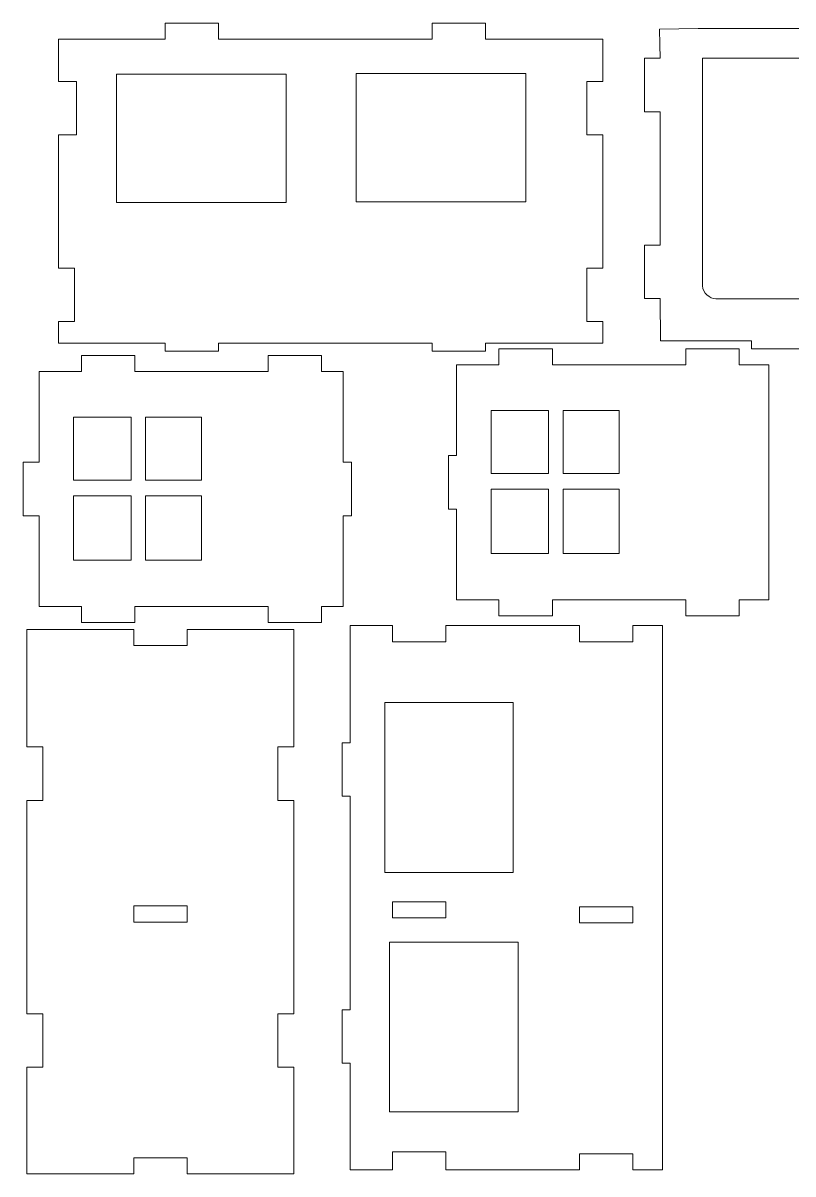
# Model space of a CAD drawing. Header units: centimetres. Extents: x -20.5 to 18.8, y -14.6 to 14.7.
# Drawn here: x -20.51 to -0.87, y -14.64 to 14.74 of the extents above; entities that cross this region are included whole.
import ezdxf

# ---------------------------------------------------------------- set-up
doc = ezdxf.new("R2010")
doc.units = ezdxf.units.CM
doc.header["$MEASUREMENT"] = 0
doc.layers.add('Layer 1', color=7, linetype='Continuous')

msp = doc.modelspace()

# ---------------------------------------------------------------- linework, layer by layer
at = {"layer": 'Layer 1', "color": 22, "lineweight": 5}
for points, knots in [([(-15.52393, 6.56472), (-15.52393, 6.56472), (-10.07463, 6.56472), (-10.07463, 6.56472), (-10.07463, 6.56472), (-10.07463, 6.56472), (-10.07463, 6.36037), (-10.07463, 6.36037), (-10.07463, 6.36037), (-10.07463, 6.36037), (-8.71231, 6.36037), (-8.71231, 6.36037), (-8.71231, 6.36037), (-8.71231, 6.36037), (-8.71231, 6.56472), (-8.71231, 6.56472), (-8.71231, 6.56472), (-8.71231, 6.56472), (-5.71484, 6.56472), (-5.71484, 6.56472), (-5.71484, 6.56472), (-5.71484, 6.56472), (-5.71492, 7.11919), (-5.71492, 7.11919), (-5.71492, 7.11919), (-5.71492, 7.11919), (-6.12911, 7.11919), (-6.12911, 7.11919), (-6.12911, 7.11919), (-6.12911, 7.11919), (-6.12911, 8.48151), (-6.12911, 8.48151), (-6.12911, 8.48151), (-6.12911, 8.48151), (-5.71492, 8.48151), (-5.71492, 8.48151), (-5.71492, 8.48151), (-5.71492, 8.48151), (-5.71492, 11.88732), (-5.71492, 11.88732), (-5.71492, 11.88732), (-5.71492, 11.88732), (-6.12911, 11.88732), (-6.12911, 11.88732), (-6.12911, 11.88732), (-6.12911, 11.88732), (-6.12911, 13.24965), (-6.12911, 13.24965), (-6.12911, 13.24965), (-6.12911, 13.24965), (-5.71492, 13.24965), (-5.71492, 13.24965), (-5.71492, 13.24965), (-5.71492, 13.24965), (-5.71484, 14.32997), (-5.71484, 14.32997), (-5.71484, 14.32997), (-5.71484, 14.32997), (-8.71231, 14.32997), (-8.71231, 14.32997), (-8.71231, 14.32997), (-8.71231, 14.32997), (-8.71231, 14.73867), (-8.71231, 14.73867), (-8.71231, 14.73867), (-8.71231, 14.73867), (-10.07463, 14.73867), (-10.07463, 14.73867), (-10.07463, 14.73867), (-10.07463, 14.73867), (-10.07463, 14.32997), (-10.07463, 14.32997), (-10.07463, 14.32997), (-10.07463, 14.32997), (-15.52393, 14.32997), (-15.52393, 14.32997), (-15.52393, 14.32997), (-15.52393, 14.32997), (-15.52393, 14.73867), (-15.52393, 14.73867), (-15.52393, 14.73867), (-15.52393, 14.73867), (-16.88625, 14.73867), (-16.88625, 14.73867), (-16.88625, 14.73867), (-16.88625, 14.73867), (-16.88625, 14.32997), (-16.88625, 14.32997), (-16.88625, 14.32997), (-16.88625, 14.32997), (-19.6109, 14.32997), (-19.6109, 14.32997), (-19.6109, 14.32997), (-19.6109, 14.32997), (-19.6089, 13.24965), (-19.6089, 13.24965), (-19.6089, 13.24965), (-19.6089, 13.24965), (-19.14575, 13.24965), (-19.14575, 13.24965), (-19.14575, 13.24965), (-19.14575, 13.24965), (-19.14575, 11.88732), (-19.14575, 11.88732), (-19.14575, 11.88732), (-19.14575, 11.88732), (-19.6089, 11.88732), (-19.6089, 11.88732), (-19.6089, 11.88732), (-19.6089, 11.88732), (-19.6089, 8.48151), (-19.6089, 8.48151), (-19.6089, 8.48151), (-19.6089, 8.48151), (-19.20113, 8.48151), (-19.20113, 8.48151), (-19.20113, 8.48151), (-19.20113, 8.48151), (-19.2011, 7.11919), (-19.2011, 7.11919), (-19.2011, 7.11919), (-19.2011, 7.11919), (-19.6089, 7.11919), (-19.6089, 7.11919), (-19.6089, 7.11919), (-19.6089, 7.11919), (-19.6109, 7.04077), (-19.6109, 7.04077), (-19.6109, 7.04077), (-19.6109, 7.04077), (-19.6109, 6.56472), (-19.6109, 6.56472), (-19.6109, 6.56472), (-19.6109, 6.56472), (-16.88625, 6.56472), (-16.88625, 6.56472), (-16.88625, 6.56472), (-16.88625, 6.56472), (-16.88625, 6.36037), (-16.88625, 6.36037), (-16.88625, 6.36037), (-16.88625, 6.36037), (-15.52393, 6.36037), (-15.52393, 6.36037), (-15.52393, 6.36037), (-15.52393, 6.36037), (-15.52393, 6.56472), (-15.52393, 6.56472)], [0, 0, 0, 0, 0.02702703, 0.02702703, 0.02702703, 0.02702703, 0.05405405, 0.05405405, 0.05405405, 0.05405405, 0.08108108, 0.08108108, 0.08108108, 0.08108108, 0.10810811, 0.10810811, 0.10810811, 0.10810811, 0.13513514, 0.13513514, 0.13513514, 0.13513514, 0.16216216, 0.16216216, 0.16216216, 0.16216216, 0.18918919, 0.18918919, 0.18918919, 0.18918919, 0.21621622, 0.21621622, 0.21621622, 0.21621622, 0.24324324, 0.24324324, 0.24324324, 0.24324324, 0.27027027, 0.27027027, 0.27027027, 0.27027027, 0.2972973, 0.2972973, 0.2972973, 0.2972973, 0.32432432, 0.32432432, 0.32432432, 0.32432432, 0.35135135, 0.35135135, 0.35135135, 0.35135135, 0.37837838, 0.37837838, 0.37837838, 0.37837838, 0.40540541, 0.40540541, 0.40540541, 0.40540541, 0.43243243, 0.43243243, 0.43243243, 0.43243243, 0.45945946, 0.45945946, 0.45945946, 0.45945946, 0.48648649, 0.48648649, 0.48648649, 0.48648649, 0.51351351, 0.51351351, 0.51351351, 0.51351351, 0.54054054, 0.54054054, 0.54054054, 0.54054054, 0.56756757, 0.56756757, 0.56756757, 0.56756757, 0.59459459, 0.59459459, 0.59459459, 0.59459459, 0.62162162, 0.62162162, 0.62162162, 0.62162162, 0.64864865, 0.64864865, 0.64864865, 0.64864865, 0.67567568, 0.67567568, 0.67567568, 0.67567568, 0.7027027, 0.7027027, 0.7027027, 0.7027027, 0.72972973, 0.72972973, 0.72972973, 0.72972973, 0.75675676, 0.75675676, 0.75675676, 0.75675676, 0.78378378, 0.78378378, 0.78378378, 0.78378378, 0.81081081, 0.81081081, 0.81081081, 0.81081081, 0.83783784, 0.83783784, 0.83783784, 0.83783784, 0.86486486, 0.86486486, 0.86486486, 0.86486486, 0.89189189, 0.89189189, 0.89189189, 0.89189189, 0.91891892, 0.91891892, 0.91891892, 0.91891892, 0.94594595, 0.94594595, 0.94594595, 0.94594595, 0.97297297, 0.97297297, 0.97297297, 0.97297297, 1, 1, 1, 1]), ([(-4.24359, 6.62667), (-4.24359, 6.62667), (-1.92764, 6.62667), (-1.92764, 6.62667), (-1.92764, 6.62667), (-1.92764, 6.62667), (-1.92764, 6.42232), (-1.92764, 6.42232), (-1.92764, 6.42232), (-1.92764, 6.42232), (-0.56532, 6.42232), (-0.56532, 6.42232), (-0.56532, 6.42232), (-0.56532, 6.42232), (-0.56532, 6.62667), (-0.56532, 6.62667), (-0.56532, 6.62667), (-0.56532, 6.62667), (1.75064, 6.62667), (1.75064, 6.62667), (1.75064, 6.62667), (1.75064, 6.62667), (1.76106, 7.70699), (1.76106, 7.70699), (1.76106, 7.70699), (1.76106, 7.70699), (2.17188, 7.70699), (2.17188, 7.70699), (2.17188, 7.70699), (2.17188, 7.70699), (2.17188, 9.06931), (2.17188, 9.06931), (2.17188, 9.06931), (2.17188, 9.06931), (1.76106, 9.06931), (1.76106, 9.06931), (1.76106, 9.06931), (1.76106, 9.06931), (1.76106, 12.47512), (1.76106, 12.47512), (1.76106, 12.47512), (1.76106, 12.47512), (2.15771, 12.47512), (2.15771, 12.47512), (2.15771, 12.47512), (2.15771, 12.47512), (2.15771, 13.83745), (2.15771, 13.83745), (2.15771, 13.83745), (2.15771, 13.83745), (1.76106, 13.83745), (1.76106, 13.83745), (1.76106, 13.83745), (1.76106, 13.83745), (1.76106, 14.18934), (1.76106, 14.18934), (1.76106, 14.18934), (1.76106, 14.18934), (1.75249, 14.57816), (1.75249, 14.57816), (1.75249, 14.57816), (1.75249, 14.57816), (0.60127, 14.59626), (0.60127, 14.59626), (0.60127, 14.59626), (0.60127, 14.59626), (-3.2855, 14.59626), (-3.2855, 14.59626), (-3.2855, 14.59626), (-3.2855, 14.59626), (-4.27226, 14.57816), (-4.27226, 14.57816), (-4.27226, 14.57816), (-4.27226, 14.57816), (-4.26005, 14.18934), (-4.26005, 14.18934), (-4.26005, 14.18934), (-4.26005, 14.18934), (-4.25596, 13.83745), (-4.25596, 13.83745), (-4.25596, 13.83745), (-4.25596, 13.83745), (-4.65229, 13.83745), (-4.65229, 13.83745), (-4.65229, 13.83745), (-4.65229, 13.83745), (-4.65229, 12.47512), (-4.65229, 12.47512), (-4.65229, 12.47512), (-4.65229, 12.47512), (-4.25596, 12.47512), (-4.25596, 12.47512), (-4.25596, 12.47512), (-4.25596, 12.47512), (-4.25596, 9.06931), (-4.25596, 9.06931), (-4.25596, 9.06931), (-4.25596, 9.06931), (-4.65229, 9.06931), (-4.65229, 9.06931), (-4.65229, 9.06931), (-4.65229, 9.06931), (-4.65229, 7.70699), (-4.65229, 7.70699), (-4.65229, 7.70699), (-4.65229, 7.70699), (-4.25596, 7.70699), (-4.25596, 7.70699), (-4.25596, 7.70699), (-4.25596, 7.70699), (-4.24359, 6.62667), (-4.24359, 6.62667)], [0, 0, 0, 0, 0.03571429, 0.03571429, 0.03571429, 0.03571429, 0.07142857, 0.07142857, 0.07142857, 0.07142857, 0.10714286, 0.10714286, 0.10714286, 0.10714286, 0.14285714, 0.14285714, 0.14285714, 0.14285714, 0.17857143, 0.17857143, 0.17857143, 0.17857143, 0.21428571, 0.21428571, 0.21428571, 0.21428571, 0.25, 0.25, 0.25, 0.25, 0.28571429, 0.28571429, 0.28571429, 0.28571429, 0.32142857, 0.32142857, 0.32142857, 0.32142857, 0.35714286, 0.35714286, 0.35714286, 0.35714286, 0.39285714, 0.39285714, 0.39285714, 0.39285714, 0.42857143, 0.42857143, 0.42857143, 0.42857143, 0.46428571, 0.46428571, 0.46428571, 0.46428571, 0.5, 0.5, 0.5, 0.5, 0.53571429, 0.53571429, 0.53571429, 0.53571429, 0.57142857, 0.57142857, 0.57142857, 0.57142857, 0.60714286, 0.60714286, 0.60714286, 0.60714286, 0.64285714, 0.64285714, 0.64285714, 0.64285714, 0.67857143, 0.67857143, 0.67857143, 0.67857143, 0.71428571, 0.71428571, 0.71428571, 0.71428571, 0.75, 0.75, 0.75, 0.75, 0.78571429, 0.78571429, 0.78571429, 0.78571429, 0.82142857, 0.82142857, 0.82142857, 0.82142857, 0.85714286, 0.85714286, 0.85714286, 0.85714286, 0.89285714, 0.89285714, 0.89285714, 0.89285714, 0.92857143, 0.92857143, 0.92857143, 0.92857143, 0.96428571, 0.96428571, 0.96428571, 0.96428571, 1, 1, 1, 1]), ([(-3.17723, 13.83744), (-3.17723, 13.83744), (-3.17723, 8.02961), (-3.17723, 8.02961), (-3.17723, 8.02961), (-3.17723, 7.84996), (-2.98184, 7.70302), (-2.83498, 7.70302), (-2.83498, 7.70302), (-2.83498, 7.70302), (0.0988, 7.70302), (0.0988, 7.70302), (0.0988, 7.70302), (0.24566, 7.70302), (0.42902, 7.8502), (0.42902, 8.02961), (0.42902, 8.02961), (0.42902, 8.02961), (0.42902, 13.83744), (0.42902, 13.83744), (0.42902, 13.83744), (0.42902, 13.83744), (-3.17723, 13.83744), (-3.17723, 13.83744)], [0, 0, 0, 0, 0.16666667, 0.16666667, 0.16666667, 0.16666667, 0.33333333, 0.33333333, 0.33333333, 0.33333333, 0.5, 0.5, 0.5, 0.5, 0.66666667, 0.66666667, 0.66666667, 0.66666667, 0.83333333, 0.83333333, 0.83333333, 0.83333333, 1, 1, 1, 1]), ([(-18.13026, 13.43679), (-18.13026, 13.43679), (-13.79814, 13.43679), (-13.79814, 13.43679), (-13.79814, 13.43679), (-13.79814, 13.43679), (-13.79814, 10.1592), (-13.79814, 10.1592), (-13.79814, 10.1592), (-13.79814, 10.1592), (-18.13026, 10.1592), (-18.13026, 10.1592), (-18.13026, 10.1592), (-18.13026, 10.1592), (-18.13026, 13.43679), (-18.13026, 13.43679)], [0, 0, 0, 0, 0.25, 0.25, 0.25, 0.25, 0.5, 0.5, 0.5, 0.5, 0.75, 0.75, 0.75, 0.75, 1, 1, 1, 1]), ([(-12.01596, 13.45198), (-12.01596, 13.45198), (-7.68383, 13.45198), (-7.68383, 13.45198), (-7.68383, 13.45198), (-7.68383, 13.45198), (-7.68383, 10.17439), (-7.68383, 10.17439), (-7.68383, 10.17439), (-7.68383, 10.17439), (-12.01596, 10.17439), (-12.01596, 10.17439), (-12.01596, 10.17439), (-12.01596, 10.17439), (-12.01596, 13.45198), (-12.01596, 13.45198)], [0, 0, 0, 0, 0.25, 0.25, 0.25, 0.25, 0.5, 0.5, 0.5, 0.5, 0.75, 0.75, 0.75, 0.75, 1, 1, 1, 1]), ([(-20.10526, 5.8427), (-20.10526, 5.8427), (-20.10526, 3.52676), (-20.10526, 3.52676), (-20.10526, 3.52676), (-20.10526, 3.52676), (-20.51396, 3.52676), (-20.51396, 3.52676), (-20.51396, 3.52676), (-20.51396, 3.52676), (-20.51396, 2.16506), (-20.51396, 2.16506), (-20.51396, 2.16506), (-20.51396, 2.16506), (-20.10526, 2.16443), (-20.10526, 2.16443), (-20.10526, 2.16443), (-20.10526, 2.16443), (-20.10526, -0.15152), (-20.10526, -0.15152), (-20.10526, -0.15152), (-20.10526, -0.15152), (-19.02494, -0.15185), (-19.02494, -0.15185), (-19.02494, -0.15185), (-19.02494, -0.15185), (-19.02494, -0.55793), (-19.02494, -0.55793), (-19.02494, -0.55793), (-19.02494, -0.55793), (-17.66261, -0.55793), (-17.66261, -0.55793), (-17.66261, -0.55793), (-17.66261, -0.55793), (-17.66261, -0.15185), (-17.66261, -0.15185), (-17.66261, -0.15185), (-17.66261, -0.15185), (-14.2568, -0.15185), (-14.2568, -0.15185), (-14.2568, -0.15185), (-14.2568, -0.15185), (-14.2568, -0.55793), (-14.2568, -0.55793), (-14.2568, -0.55793), (-14.2568, -0.55793), (-12.89447, -0.55793), (-12.89447, -0.55793), (-12.89447, -0.55793), (-12.89447, -0.55793), (-12.89447, -0.15185), (-12.89447, -0.15185), (-12.89447, -0.15185), (-12.89447, -0.15185), (-12.34001, -0.15185), (-12.34001, -0.15185), (-12.34001, -0.15185), (-12.34001, -0.15185), (-12.34001, 2.16194), (-12.34001, 2.16194), (-12.34001, 2.16194), (-12.34001, 2.16194), (-12.13566, 2.16194), (-12.13566, 2.16194), (-12.13566, 2.16194), (-12.13566, 2.16194), (-12.13566, 3.52905), (-12.13566, 3.52905), (-12.13566, 3.52905), (-12.13566, 3.52905), (-12.34001, 3.52905), (-12.34001, 3.52905), (-12.34001, 3.52905), (-12.34001, 3.52905), (-12.34001, 5.84311), (-12.34001, 5.84311), (-12.34001, 5.84311), (-12.34001, 5.84311), (-12.89447, 5.84311), (-12.89447, 5.84311), (-12.89447, 5.84311), (-12.89447, 5.84311), (-12.89447, 6.2514), (-12.89447, 6.2514), (-12.89447, 6.2514), (-12.89447, 6.2514), (-14.2568, 6.25138), (-14.2568, 6.25138), (-14.2568, 6.25138), (-14.2568, 6.25138), (-14.2568, 5.84311), (-14.2568, 5.84311), (-14.2568, 5.84311), (-14.2568, 5.84311), (-17.66261, 5.84311), (-17.66261, 5.84311), (-17.66261, 5.84311), (-17.66261, 5.84311), (-17.66261, 6.25138), (-17.66261, 6.25138), (-17.66261, 6.25138), (-17.66261, 6.25138), (-19.02494, 6.25138), (-19.02494, 6.25138), (-19.02494, 6.25138), (-19.02494, 6.25138), (-19.02494, 5.84311), (-19.02494, 5.84311), (-19.02494, 5.84311), (-19.02494, 5.84311), (-20.10526, 5.8427), (-20.10526, 5.8427)], [0, 0, 0, 0, 0.03571429, 0.03571429, 0.03571429, 0.03571429, 0.07142857, 0.07142857, 0.07142857, 0.07142857, 0.10714286, 0.10714286, 0.10714286, 0.10714286, 0.14285714, 0.14285714, 0.14285714, 0.14285714, 0.17857143, 0.17857143, 0.17857143, 0.17857143, 0.21428571, 0.21428571, 0.21428571, 0.21428571, 0.25, 0.25, 0.25, 0.25, 0.28571429, 0.28571429, 0.28571429, 0.28571429, 0.32142857, 0.32142857, 0.32142857, 0.32142857, 0.35714286, 0.35714286, 0.35714286, 0.35714286, 0.39285714, 0.39285714, 0.39285714, 0.39285714, 0.42857143, 0.42857143, 0.42857143, 0.42857143, 0.46428571, 0.46428571, 0.46428571, 0.46428571, 0.5, 0.5, 0.5, 0.5, 0.53571429, 0.53571429, 0.53571429, 0.53571429, 0.57142857, 0.57142857, 0.57142857, 0.57142857, 0.60714286, 0.60714286, 0.60714286, 0.60714286, 0.64285714, 0.64285714, 0.64285714, 0.64285714, 0.67857143, 0.67857143, 0.67857143, 0.67857143, 0.71428571, 0.71428571, 0.71428571, 0.71428571, 0.75, 0.75, 0.75, 0.75, 0.78571429, 0.78571429, 0.78571429, 0.78571429, 0.82142857, 0.82142857, 0.82142857, 0.82142857, 0.85714286, 0.85714286, 0.85714286, 0.85714286, 0.89285714, 0.89285714, 0.89285714, 0.89285714, 0.92857143, 0.92857143, 0.92857143, 0.92857143, 0.96428571, 0.96428571, 0.96428571, 0.96428571, 1, 1, 1, 1]), ([(-9.44848, 6.01334), (-9.44848, 6.01334), (-9.44848, 3.6974), (-9.44848, 3.6974), (-9.44848, 3.6974), (-9.44848, 3.6974), (-9.65283, 3.6974), (-9.65283, 3.6974), (-9.65283, 3.6974), (-9.65283, 3.6974), (-9.65283, 2.33507), (-9.65283, 2.33507), (-9.65283, 2.33507), (-9.65283, 2.33507), (-9.44848, 2.33507), (-9.44848, 2.33507), (-9.44848, 2.33507), (-9.44848, 2.33507), (-9.44848, 0.01912), (-9.44848, 0.01912), (-9.44848, 0.01912), (-9.44848, 0.01912), (-8.36816, 0.01879), (-8.36816, 0.01879), (-8.36816, 0.01879), (-8.36816, 0.01879), (-8.36816, -0.38729), (-8.36816, -0.38729), (-8.36816, -0.38729), (-8.36816, -0.38729), (-7.00583, -0.38729), (-7.00583, -0.38729), (-7.00583, -0.38729), (-7.00583, -0.38729), (-7.00583, 0.01879), (-7.00583, 0.01879), (-7.00583, 0.01879), (-7.00583, 0.01879), (-3.60002, 0.01879), (-3.60002, 0.01879), (-3.60002, 0.01879), (-3.60002, 0.01879), (-3.60002, -0.38729), (-3.60002, -0.38729), (-3.60002, -0.38729), (-3.60002, -0.38729), (-2.23769, -0.38729), (-2.23769, -0.38729), (-2.23769, -0.38729), (-2.23769, -0.38729), (-2.23769, 0.01879), (-2.23769, 0.01879), (-2.23769, 0.01879), (-2.23769, 0.01879), (-1.47888, 0.01879), (-1.47888, 0.01879), (-1.47888, 0.01879), (-1.47888, 0.01879), (-1.47888, 6.01375), (-1.47888, 6.01375), (-1.47888, 6.01375), (-1.47888, 6.01375), (-2.23769, 6.01375), (-2.23769, 6.01375), (-2.23769, 6.01375), (-2.23769, 6.01375), (-2.23769, 6.42204), (-2.23769, 6.42204), (-2.23769, 6.42204), (-2.23769, 6.42204), (-3.60002, 6.42202), (-3.60002, 6.42202), (-3.60002, 6.42202), (-3.60002, 6.42202), (-3.60002, 6.01375), (-3.60002, 6.01375), (-3.60002, 6.01375), (-3.60002, 6.01375), (-7.00583, 6.01375), (-7.00583, 6.01375), (-7.00583, 6.01375), (-7.00583, 6.01375), (-7.00583, 6.42202), (-7.00583, 6.42202), (-7.00583, 6.42202), (-7.00583, 6.42202), (-8.36816, 6.42202), (-8.36816, 6.42202), (-8.36816, 6.42202), (-8.36816, 6.42202), (-8.36816, 6.01375), (-8.36816, 6.01375), (-8.36816, 6.01375), (-8.36816, 6.01375), (-9.44848, 6.01334), (-9.44848, 6.01334)], [0, 0, 0, 0, 0.04166667, 0.04166667, 0.04166667, 0.04166667, 0.08333333, 0.08333333, 0.08333333, 0.08333333, 0.125, 0.125, 0.125, 0.125, 0.16666667, 0.16666667, 0.16666667, 0.16666667, 0.20833333, 0.20833333, 0.20833333, 0.20833333, 0.25, 0.25, 0.25, 0.25, 0.29166667, 0.29166667, 0.29166667, 0.29166667, 0.33333333, 0.33333333, 0.33333333, 0.33333333, 0.375, 0.375, 0.375, 0.375, 0.41666667, 0.41666667, 0.41666667, 0.41666667, 0.45833333, 0.45833333, 0.45833333, 0.45833333, 0.5, 0.5, 0.5, 0.5, 0.54166667, 0.54166667, 0.54166667, 0.54166667, 0.58333333, 0.58333333, 0.58333333, 0.58333333, 0.625, 0.625, 0.625, 0.625, 0.66666667, 0.66666667, 0.66666667, 0.66666667, 0.70833333, 0.70833333, 0.70833333, 0.70833333, 0.75, 0.75, 0.75, 0.75, 0.79166667, 0.79166667, 0.79166667, 0.79166667, 0.83333333, 0.83333333, 0.83333333, 0.83333333, 0.875, 0.875, 0.875, 0.875, 0.91666667, 0.91666667, 0.91666667, 0.91666667, 0.95833333, 0.95833333, 0.95833333, 0.95833333, 1, 1, 1, 1]), ([(-7.10168, 3.2451), (-7.10168, 3.2451), (-7.10168, 4.84931), (-7.10168, 4.84931), (-7.10168, 4.84931), (-7.10168, 4.84931), (-8.57046, 4.84931), (-8.57046, 4.84931), (-8.57046, 4.84931), (-8.57046, 4.84931), (-8.57046, 3.2451), (-8.57046, 3.2451), (-8.57046, 3.2451), (-8.57046, 3.2451), (-7.10168, 3.2451), (-7.10168, 3.2451)], [0, 0, 0, 0, 0.25, 0.25, 0.25, 0.25, 0.5, 0.5, 0.5, 0.5, 0.75, 0.75, 0.75, 0.75, 1, 1, 1, 1]), ([(-6.72748, 3.2451), (-6.72748, 3.2451), (-5.30088, 3.2451), (-5.30088, 3.2451), (-5.30088, 3.2451), (-5.30088, 3.2451), (-5.30088, 4.84931), (-5.30088, 4.84931), (-5.30088, 4.84931), (-5.30088, 4.84931), (-6.72748, 4.84931), (-6.72748, 4.84931), (-6.72748, 4.84931), (-6.72748, 4.84931), (-6.72748, 3.2451), (-6.72748, 3.2451)], [0, 0, 0, 0, 0.25, 0.25, 0.25, 0.25, 0.5, 0.5, 0.5, 0.5, 0.75, 0.75, 0.75, 0.75, 1, 1, 1, 1]), ([(-17.75846, 3.07446), (-17.75846, 3.07446), (-17.75846, 4.67867), (-17.75846, 4.67867), (-17.75846, 4.67867), (-17.75846, 4.67867), (-19.22724, 4.67867), (-19.22724, 4.67867), (-19.22724, 4.67867), (-19.22724, 4.67867), (-19.22724, 3.07446), (-19.22724, 3.07446), (-19.22724, 3.07446), (-19.22724, 3.07446), (-17.75846, 3.07446), (-17.75846, 3.07446)], [0, 0, 0, 0, 0.25, 0.25, 0.25, 0.25, 0.5, 0.5, 0.5, 0.5, 0.75, 0.75, 0.75, 0.75, 1, 1, 1, 1]), ([(-17.38426, 3.07446), (-17.38426, 3.07446), (-15.95766, 3.07446), (-15.95766, 3.07446), (-15.95766, 3.07446), (-15.95766, 3.07446), (-15.95766, 4.67867), (-15.95766, 4.67867), (-15.95766, 4.67867), (-15.95766, 4.67867), (-17.38426, 4.67867), (-17.38426, 4.67867), (-17.38426, 4.67867), (-17.38426, 4.67867), (-17.38426, 3.07446), (-17.38426, 3.07446)], [0, 0, 0, 0, 0.25, 0.25, 0.25, 0.25, 0.5, 0.5, 0.5, 0.5, 0.75, 0.75, 0.75, 0.75, 1, 1, 1, 1]), ([(-17.75846, 2.67354), (-17.75846, 2.67354), (-19.22724, 2.67354), (-19.22724, 2.67354), (-19.22724, 2.67354), (-19.22724, 2.67354), (-19.22724, 1.03081), (-19.22724, 1.03081), (-19.22724, 1.03081), (-19.22724, 1.03081), (-17.75846, 1.03081), (-17.75846, 1.03081), (-17.75846, 1.03081), (-17.75846, 1.03081), (-17.75846, 2.67354), (-17.75846, 2.67354)], [0, 0, 0, 0, 0.25, 0.25, 0.25, 0.25, 0.5, 0.5, 0.5, 0.5, 0.75, 0.75, 0.75, 0.75, 1, 1, 1, 1]), ([(-17.38426, 2.67354), (-17.38426, 2.67354), (-17.38426, 1.03081), (-17.38426, 1.03081), (-17.38426, 1.03081), (-17.38426, 1.03081), (-15.95766, 1.03081), (-15.95766, 1.03081), (-15.95766, 1.03081), (-15.95766, 1.03081), (-15.95766, 2.67354), (-15.95766, 2.67354), (-15.95766, 2.67354), (-15.95766, 2.67354), (-17.38426, 2.67354), (-17.38426, 2.67354)], [0, 0, 0, 0, 0.25, 0.25, 0.25, 0.25, 0.5, 0.5, 0.5, 0.5, 0.75, 0.75, 0.75, 0.75, 1, 1, 1, 1]), ([(-7.10168, 2.84418), (-7.10168, 2.84418), (-8.57046, 2.84418), (-8.57046, 2.84418), (-8.57046, 2.84418), (-8.57046, 2.84418), (-8.57046, 1.20145), (-8.57046, 1.20145), (-8.57046, 1.20145), (-8.57046, 1.20145), (-7.10168, 1.20145), (-7.10168, 1.20145), (-7.10168, 1.20145), (-7.10168, 1.20145), (-7.10168, 2.84418), (-7.10168, 2.84418)], [0, 0, 0, 0, 0.25, 0.25, 0.25, 0.25, 0.5, 0.5, 0.5, 0.5, 0.75, 0.75, 0.75, 0.75, 1, 1, 1, 1]), ([(-6.72748, 2.84418), (-6.72748, 2.84418), (-6.72748, 1.20145), (-6.72748, 1.20145), (-6.72748, 1.20145), (-6.72748, 1.20145), (-5.30088, 1.20145), (-5.30088, 1.20145), (-5.30088, 1.20145), (-5.30088, 1.20145), (-5.30088, 2.84418), (-5.30088, 2.84418), (-5.30088, 2.84418), (-5.30088, 2.84418), (-6.72748, 2.84418), (-6.72748, 2.84418)], [0, 0, 0, 0, 0.25, 0.25, 0.25, 0.25, 0.5, 0.5, 0.5, 0.5, 0.75, 0.75, 0.75, 0.75, 1, 1, 1, 1]), ([(-13.603, -14.63637), (-13.603, -14.63637), (-13.603, -11.91172), (-13.603, -11.91172), (-13.603, -11.91172), (-13.603, -11.91172), (-14.01168, -11.91172), (-14.01168, -11.91172), (-14.01168, -11.91172), (-14.01168, -11.91172), (-14.01168, -10.54939), (-14.01168, -10.54939), (-14.01168, -10.54939), (-14.01168, -10.54939), (-13.603, -10.54939), (-13.603, -10.54939), (-13.603, -10.54939), (-13.603, -10.54939), (-13.603, -5.10009), (-13.603, -5.10009), (-13.603, -5.10009), (-13.603, -5.10009), (-14.01168, -5.10009), (-14.01168, -5.10009), (-14.01168, -5.10009), (-14.01168, -5.10009), (-14.01168, -3.73778), (-14.01168, -3.73778), (-14.01168, -3.73778), (-14.01168, -3.73778), (-13.603, -3.73778), (-13.603, -3.73778), (-13.603, -3.73778), (-13.603, -3.73778), (-13.603, -0.74038), (-13.603, -0.74038), (-13.603, -0.74038), (-13.603, -0.74038), (-16.32765, -0.7403), (-16.32765, -0.7403), (-16.32765, -0.7403), (-16.32765, -0.7403), (-16.32765, -1.14894), (-16.32765, -1.14894), (-16.32765, -1.14894), (-16.32765, -1.14894), (-17.68996, -1.14894), (-17.68996, -1.14894), (-17.68996, -1.14894), (-17.68996, -1.14894), (-17.68997, -0.7403), (-17.68997, -0.7403), (-17.68997, -0.7403), (-17.68997, -0.7403), (-20.41462, -0.74038), (-20.41462, -0.74038), (-20.41462, -0.74038), (-20.41462, -0.74038), (-20.41462, -3.73778), (-20.41462, -3.73778), (-20.41462, -3.73778), (-20.41462, -3.73778), (-20.00592, -3.73778), (-20.00592, -3.73778), (-20.00592, -3.73778), (-20.00592, -3.73778), (-20.00592, -5.10009), (-20.00592, -5.10009), (-20.00592, -5.10009), (-20.00592, -5.10009), (-20.41462, -5.10009), (-20.41462, -5.10009), (-20.41462, -5.10009), (-20.41462, -5.10009), (-20.41462, -10.54939), (-20.41462, -10.54939), (-20.41462, -10.54939), (-20.41462, -10.54939), (-20.00592, -10.54939), (-20.00592, -10.54939), (-20.00592, -10.54939), (-20.00592, -10.54939), (-20.00592, -11.91173), (-20.00592, -11.91173), (-20.00592, -11.91173), (-20.00592, -11.91173), (-20.41462, -11.91172), (-20.41462, -11.91172), (-20.41462, -11.91172), (-20.41462, -11.91172), (-20.41462, -14.63637), (-20.41462, -14.63637), (-20.41462, -14.63637), (-20.41462, -14.63637), (-17.68996, -14.63637), (-17.68996, -14.63637), (-17.68996, -14.63637), (-17.68996, -14.63637), (-17.68997, -14.22767), (-17.68997, -14.22767), (-17.68997, -14.22767), (-17.68997, -14.22767), (-16.32763, -14.22767), (-16.32763, -14.22767), (-16.32763, -14.22767), (-16.32763, -14.22767), (-16.32763, -14.63637), (-16.32763, -14.63637), (-16.32763, -14.63637), (-16.32763, -14.63637), (-13.603, -14.63637), (-13.603, -14.63637)], [0, 0, 0, 0, 0.03571429, 0.03571429, 0.03571429, 0.03571429, 0.07142857, 0.07142857, 0.07142857, 0.07142857, 0.10714286, 0.10714286, 0.10714286, 0.10714286, 0.14285714, 0.14285714, 0.14285714, 0.14285714, 0.17857143, 0.17857143, 0.17857143, 0.17857143, 0.21428571, 0.21428571, 0.21428571, 0.21428571, 0.25, 0.25, 0.25, 0.25, 0.28571429, 0.28571429, 0.28571429, 0.28571429, 0.32142857, 0.32142857, 0.32142857, 0.32142857, 0.35714286, 0.35714286, 0.35714286, 0.35714286, 0.39285714, 0.39285714, 0.39285714, 0.39285714, 0.42857143, 0.42857143, 0.42857143, 0.42857143, 0.46428571, 0.46428571, 0.46428571, 0.46428571, 0.5, 0.5, 0.5, 0.5, 0.53571429, 0.53571429, 0.53571429, 0.53571429, 0.57142857, 0.57142857, 0.57142857, 0.57142857, 0.60714286, 0.60714286, 0.60714286, 0.60714286, 0.64285714, 0.64285714, 0.64285714, 0.64285714, 0.67857143, 0.67857143, 0.67857143, 0.67857143, 0.71428571, 0.71428571, 0.71428571, 0.71428571, 0.75, 0.75, 0.75, 0.75, 0.78571429, 0.78571429, 0.78571429, 0.78571429, 0.82142857, 0.82142857, 0.82142857, 0.82142857, 0.85714286, 0.85714286, 0.85714286, 0.85714286, 0.89285714, 0.89285714, 0.89285714, 0.89285714, 0.92857143, 0.92857143, 0.92857143, 0.92857143, 0.96428571, 0.96428571, 0.96428571, 0.96428571, 1, 1, 1, 1]), ([(-4.19344, -8.81155), (-4.19344, -8.81155), (-4.19486, -0.6391), (-4.19486, -0.6391), (-4.19486, -0.6391), (-4.19486, -0.6391), (-4.95223, -0.6371), (-4.95223, -0.6371), (-4.95223, -0.6371), (-4.95223, -0.6371), (-4.95223, -1.05128), (-4.95223, -1.05128), (-4.95223, -1.05128), (-4.95223, -1.05128), (-6.31455, -1.05128), (-6.31455, -1.05128), (-6.31455, -1.05128), (-6.31455, -1.05128), (-6.31455, -0.6371), (-6.31455, -0.6371), (-6.31455, -0.6371), (-6.31455, -0.6371), (-9.72036, -0.6371), (-9.72036, -0.6371), (-9.72036, -0.6371), (-9.72036, -0.6371), (-9.72036, -1.05128), (-9.72036, -1.05128), (-9.72036, -1.05128), (-9.72036, -1.05128), (-11.08269, -1.05128), (-11.08269, -1.05128), (-11.08269, -1.05128), (-11.08269, -1.05128), (-11.08269, -0.6371), (-11.08269, -0.6371), (-11.08269, -0.6371), (-11.08269, -0.6371), (-12.16301, -0.63701), (-12.16301, -0.63701), (-12.16301, -0.63701), (-12.16301, -0.63701), (-12.16301, -3.63448), (-12.16301, -3.63448), (-12.16301, -3.63448), (-12.16301, -3.63448), (-12.36736, -3.63448), (-12.36736, -3.63448), (-12.36736, -3.63448), (-12.36736, -3.63448), (-12.36736, -4.99681), (-12.36736, -4.99681), (-12.36736, -4.99681), (-12.36736, -4.99681), (-12.16301, -4.99681), (-12.16301, -4.99681), (-12.16301, -4.99681), (-12.16301, -4.99681), (-12.16301, -10.44611), (-12.16301, -10.44611), (-12.16301, -10.44611), (-12.16301, -10.44611), (-12.36736, -10.44611), (-12.36736, -10.44611), (-12.36736, -10.44611), (-12.36736, -10.44611), (-12.36736, -11.80843), (-12.36736, -11.80843), (-12.36736, -11.80843), (-12.36736, -11.80843), (-12.16301, -11.80843), (-12.16301, -11.80843), (-12.16301, -11.80843), (-12.16301, -11.80843), (-12.16301, -14.53308), (-12.16301, -14.53308), (-12.16301, -14.53308), (-12.16301, -14.53308), (-11.08269, -14.53108), (-11.08269, -14.53108), (-11.08269, -14.53108), (-11.08269, -14.53108), (-11.08269, -14.06793), (-11.08269, -14.06793), (-11.08269, -14.06793), (-11.08269, -14.06793), (-9.72036, -14.06793), (-9.72036, -14.06793), (-9.72036, -14.06793), (-9.72036, -14.06793), (-9.72036, -14.53108), (-9.72036, -14.53108), (-9.72036, -14.53108), (-9.72036, -14.53108), (-6.31455, -14.53108), (-6.31455, -14.53108), (-6.31455, -14.53108), (-6.31455, -14.53108), (-6.31455, -14.12331), (-6.31455, -14.12331), (-6.31455, -14.12331), (-6.31455, -14.12331), (-4.95223, -14.12328), (-4.95223, -14.12328), (-4.95223, -14.12328), (-4.95223, -14.12328), (-4.95223, -14.53108), (-4.95223, -14.53108), (-4.95223, -14.53108), (-4.95223, -14.53108), (-4.87381, -14.53308), (-4.87381, -14.53308), (-4.87381, -14.53308), (-4.87381, -14.53308), (-4.19344, -14.53308), (-4.19344, -14.53308), (-4.19344, -14.53308), (-4.19344, -14.53308), (-4.19344, -11.84317), (-4.19344, -11.84317), (-4.19344, -11.84317), (-4.19344, -11.84317), (-4.19657, -11.84317), (-4.19657, -11.84317), (-4.19657, -11.84317), (-4.19657, -11.84317), (-4.19657, -8.81155), (-4.19657, -8.81155), (-4.19657, -8.81155), (-4.19657, -8.81155), (-4.19344, -8.81155), (-4.19344, -8.81155)], [0, 0, 0, 0, 0.03030303, 0.03030303, 0.03030303, 0.03030303, 0.06060606, 0.06060606, 0.06060606, 0.06060606, 0.09090909, 0.09090909, 0.09090909, 0.09090909, 0.12121212, 0.12121212, 0.12121212, 0.12121212, 0.15151515, 0.15151515, 0.15151515, 0.15151515, 0.18181818, 0.18181818, 0.18181818, 0.18181818, 0.21212121, 0.21212121, 0.21212121, 0.21212121, 0.24242424, 0.24242424, 0.24242424, 0.24242424, 0.27272727, 0.27272727, 0.27272727, 0.27272727, 0.3030303, 0.3030303, 0.3030303, 0.3030303, 0.33333333, 0.33333333, 0.33333333, 0.33333333, 0.36363636, 0.36363636, 0.36363636, 0.36363636, 0.39393939, 0.39393939, 0.39393939, 0.39393939, 0.42424242, 0.42424242, 0.42424242, 0.42424242, 0.45454545, 0.45454545, 0.45454545, 0.45454545, 0.48484848, 0.48484848, 0.48484848, 0.48484848, 0.51515152, 0.51515152, 0.51515152, 0.51515152, 0.54545455, 0.54545455, 0.54545455, 0.54545455, 0.57575758, 0.57575758, 0.57575758, 0.57575758, 0.60606061, 0.60606061, 0.60606061, 0.60606061, 0.63636364, 0.63636364, 0.63636364, 0.63636364, 0.66666667, 0.66666667, 0.66666667, 0.66666667, 0.6969697, 0.6969697, 0.6969697, 0.6969697, 0.72727273, 0.72727273, 0.72727273, 0.72727273, 0.75757576, 0.75757576, 0.75757576, 0.75757576, 0.78787879, 0.78787879, 0.78787879, 0.78787879, 0.81818182, 0.81818182, 0.81818182, 0.81818182, 0.84848485, 0.84848485, 0.84848485, 0.84848485, 0.87878788, 0.87878788, 0.87878788, 0.87878788, 0.90909091, 0.90909091, 0.90909091, 0.90909091, 0.93939394, 0.93939394, 0.93939394, 0.93939394, 0.96969697, 0.96969697, 0.96969697, 0.96969697, 1, 1, 1, 1]), ([(-11.28502, -6.93813), (-11.28502, -6.93813), (-11.28502, -2.60601), (-11.28502, -2.60601), (-11.28502, -2.60601), (-11.28502, -2.60601), (-8.00743, -2.60601), (-8.00743, -2.60601), (-8.00743, -2.60601), (-8.00743, -2.60601), (-8.00743, -6.93813), (-8.00743, -6.93813), (-8.00743, -6.93813), (-8.00743, -6.93813), (-11.28502, -6.93813), (-11.28502, -6.93813)], [0, 0, 0, 0, 0.25, 0.25, 0.25, 0.25, 0.5, 0.5, 0.5, 0.5, 0.75, 0.75, 0.75, 0.75, 1, 1, 1, 1]), ([(-16.32765, -8.20547), (-16.32765, -8.20547), (-16.32765, -7.79677), (-16.32765, -7.79677), (-16.32765, -7.79677), (-16.32765, -7.79677), (-17.68997, -7.79677), (-17.68997, -7.79677), (-17.68997, -7.79677), (-17.68997, -7.79677), (-17.68997, -8.20547), (-17.68997, -8.20547), (-17.68997, -8.20547), (-17.68997, -8.20547), (-16.32765, -8.20547), (-16.32765, -8.20547)], [0, 0, 0, 0, 0.25, 0.25, 0.25, 0.25, 0.5, 0.5, 0.5, 0.5, 0.75, 0.75, 0.75, 0.75, 1, 1, 1, 1]), ([(-11.08252, -8.10261), (-11.08252, -8.10261), (-11.08252, -7.69391), (-11.08252, -7.69391), (-11.08252, -7.69391), (-11.08252, -7.69391), (-9.7202, -7.69391), (-9.7202, -7.69391), (-9.7202, -7.69391), (-9.7202, -7.69391), (-9.7202, -8.10261), (-9.7202, -8.10261), (-9.7202, -8.10261), (-9.7202, -8.10261), (-11.08252, -8.10261), (-11.08252, -8.10261)], [0, 0, 0, 0, 0.25, 0.25, 0.25, 0.25, 0.5, 0.5, 0.5, 0.5, 0.75, 0.75, 0.75, 0.75, 1, 1, 1, 1]), ([(-6.31335, -8.228), (-6.31335, -8.228), (-6.31335, -7.8193), (-6.31335, -7.8193), (-6.31335, -7.8193), (-6.31335, -7.8193), (-4.95103, -7.8193), (-4.95103, -7.8193), (-4.95103, -7.8193), (-4.95103, -7.8193), (-4.95103, -8.228), (-4.95103, -8.228), (-4.95103, -8.228), (-4.95103, -8.228), (-6.31335, -8.228), (-6.31335, -8.228)], [0, 0, 0, 0, 0.25, 0.25, 0.25, 0.25, 0.5, 0.5, 0.5, 0.5, 0.75, 0.75, 0.75, 0.75, 1, 1, 1, 1]), ([(-11.15963, -13.05244), (-11.15963, -13.05244), (-11.15963, -8.72031), (-11.15963, -8.72031), (-11.15963, -8.72031), (-11.15963, -8.72031), (-7.88204, -8.72031), (-7.88204, -8.72031), (-7.88204, -8.72031), (-7.88204, -8.72031), (-7.88204, -13.05244), (-7.88204, -13.05244), (-7.88204, -13.05244), (-7.88204, -13.05244), (-11.15963, -13.05244), (-11.15963, -13.05244)], [0, 0, 0, 0, 0.25, 0.25, 0.25, 0.25, 0.5, 0.5, 0.5, 0.5, 0.75, 0.75, 0.75, 0.75, 1, 1, 1, 1])]:
    msp.add_open_spline(points, degree=3, knots=knots, dxfattribs=at)

doc.saveas('drawing.dxf')
